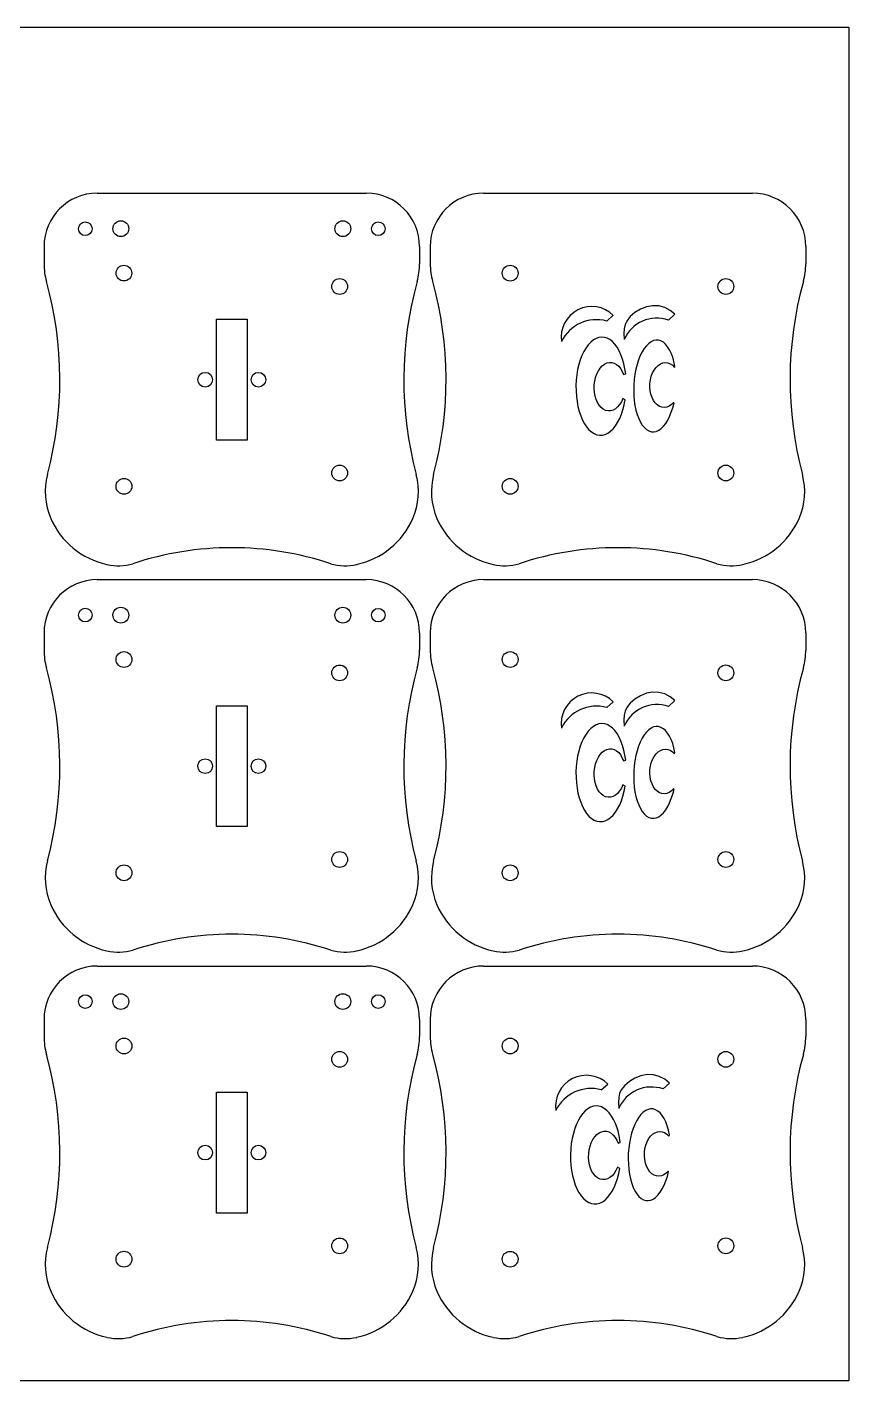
# Model space of a CAD drawing. Header units: inches. Extents: x 81 to 900, y 270 to 1898.
# Drawn here: x 708.4 to 893.5, y 270.2 to 575 of the extents above; entities that cross this region are included whole.
import ezdxf

# ---------------------------------------------------------------- set-up
doc = ezdxf.new("R2010")
doc.units = ezdxf.units.IN
doc.header["$MEASUREMENT"] = 0
doc.linetypes.add('Continuous2', pattern=[0])
doc.layers.add('68351 TABLE', color=1, linetype='Continuous')

msp = doc.modelspace()

# ---------------------------------------------------------------- linework, layer by layer
at = {"layer": '68351 TABLE', "color": 2, "linetype": 'Continuous2', "lineweight": -3, "true_color": 0xffff00}
for p, q in [((80.72, 574.99), (893.52, 574.99)), ((893.52, 574.99), (893.52, 270.19)), ((893.52, 270.19), (80.72, 270.19))]:
    msp.add_line(p, q, dxfattribs=at)
at = {"layer": '68351 TABLE', "color": 1, "linetype": 'Continuous2', "lineweight": -3, "true_color": 0xff0000}
for p, q in [((724.2, 537.59), (784.8, 537.59)), ((811.2, 537.59), (871.8, 537.59)), ((712.2, 525.59), (712.2, 521.71)), ((796.8, 525.59), (796.8, 521.71)), ((799.2, 525.59), (799.2, 521.71)), ((883.8, 525.59), (883.8, 521.71)), ((724.2, 450.59), (784.8, 450.59)), ((811.2, 450.59), (871.8, 450.59)), ((712.2, 438.59), (712.2, 434.71)), ((796.8, 438.59), (796.8, 434.71)), ((799.2, 438.59), (799.2, 434.71)), ((883.8, 438.59), (883.8, 434.71)), ((724.2, 363.59), (784.8, 363.59)), ((811.2, 363.59), (871.8, 363.59)), ((712.2, 351.59), (712.2, 347.71)), ((796.8, 351.59), (796.8, 347.71)), ((799.2, 351.59), (799.2, 347.71)), ((883.8, 351.59), (883.8, 347.71))]:
    msp.add_line(p, q, dxfattribs=at)
at = {"layer": '68351 TABLE', "color": 5, "linetype": 'Continuous2', "lineweight": -3, "true_color": 0x0000ff}
for p, q in [((849.3, 512.26), (847.89, 511.99)), ((850.7, 512.2), (849.3, 512.26)), ((852.02, 511.84), (850.7, 512.2)), ((751.05, 509.19), (757.95, 509.19)), ((751.05, 481.99), (751.05, 509.19)), ((757.95, 509.19), (757.95, 481.99)), ((838.96, 508.81), (840.44, 510.09)), ((844.25, 509.79), (843.48, 508.8)), ((845.29, 510.69), (844.25, 509.79)), ((846.53, 511.45), (845.29, 510.69)), ((847.89, 511.99), (846.53, 511.45)), ((853.25, 511.2), (852.02, 511.84)), ((852.89, 509), (854.32, 510.34)), ((854.32, 510.34), (853.25, 511.2)), ((842.88, 507.08), (842.82, 505.98)), ((842.82, 505.98), (842.89, 504.63)), ((843.1, 508), (842.88, 507.08)), ((843.48, 508.8), (843.1, 508)), ((834.81, 503.48), (834.29, 502.77)), ((835.36, 504.07), (834.81, 503.48)), ((835.95, 504.55), (835.36, 504.07)), ((836.56, 504.89), (835.95, 504.55)), ((837.18, 505.1), (836.56, 504.89)), ((837.81, 505.18), (837.18, 505.1)), ((838.43, 505.13), (837.81, 505.18)), ((839.05, 504.94), (838.43, 505.13)), ((839.65, 504.62), (839.05, 504.94)), ((840.23, 504.17), (839.65, 504.62)), ((840.78, 503.59), (840.23, 504.17)), ((841.28, 502.91), (840.78, 503.59)), ((847.91, 503.26), (847.41, 502.63)), ((848.43, 503.78), (847.91, 503.26)), ((848.97, 504.16), (848.43, 503.78)), ((849.53, 504.41), (848.97, 504.16)), ((850.09, 504.53), (849.53, 504.41)), ((850.64, 504.5), (850.09, 504.53)), ((851.18, 504.33), (850.64, 504.5)), ((851.71, 504.03), (851.18, 504.33)), ((852.21, 503.6), (851.71, 504.03)), ((852.68, 503.03), (852.21, 503.6)), ((853.11, 502.35), (852.68, 503.03)), ((832.99, 500.06), (832.67, 498.99)), ((833.37, 501.05), (832.99, 500.06)), ((833.81, 501.96), (833.37, 501.05)), ((834.29, 502.77), (833.81, 501.96)), ((841.75, 502.11), (841.28, 502.91)), ((842.17, 501.22), (841.75, 502.11)), ((842.53, 500.24), (842.17, 501.22)), ((842.83, 499.19), (842.53, 500.24)), ((846.14, 500.08), (845.81, 499.05)), ((846.52, 501.02), (846.14, 500.08)), ((846.95, 501.88), (846.52, 501.02)), ((847.41, 502.63), (846.95, 501.88)), ((853.49, 501.56), (853.11, 502.35)), ((853.83, 500.67), (853.49, 501.56)), ((854.11, 499.69), (853.83, 500.67)), ((832.41, 497.87), (832.22, 496.7)), ((832.67, 498.99), (832.41, 497.87)), ((836.44, 496.13), (836.72, 496.9)), ((836.72, 496.9), (837.07, 497.6)), ((837.07, 497.6), (837.49, 498.21)), ((837.49, 498.21), (837.96, 498.72)), ((837.96, 498.72), (838.47, 499.11)), ((838.47, 499.11), (839.01, 499.37)), ((839.01, 499.37), (839.56, 499.49)), ((839.56, 499.49), (840.12, 499.48)), ((840.12, 499.48), (840.66, 499.33)), ((840.66, 499.33), (841.18, 499.04)), ((841.18, 499.04), (841.66, 498.63)), ((841.66, 498.63), (842.08, 498.11)), ((842.08, 498.11), (842.45, 497.48)), ((842.45, 497.48), (842.74, 496.76)), ((842.74, 496.76), (843.25, 496.91)), ((843.07, 498.07), (842.83, 499.19)), ((843.25, 496.91), (843.07, 498.07)), ((845.53, 497.96), (845.31, 496.82)), ((845.81, 499.05), (845.53, 497.96)), ((849, 496.37), (849.28, 497.11)), ((849.28, 497.11), (849.64, 497.78)), ((849.64, 497.78), (850.06, 498.35)), ((850.06, 498.35), (850.54, 498.81)), ((850.54, 498.81), (851.05, 499.15)), ((851.05, 499.15), (851.6, 499.36)), ((851.6, 499.36), (852.15, 499.44)), ((852.15, 499.44), (852.7, 499.37)), ((852.7, 499.37), (853.24, 499.17)), ((853.24, 499.17), (853.74, 498.84)), ((853.74, 498.84), (854.19, 498.38)), ((854.33, 498.64), (854.11, 499.69)), ((854.19, 498.38), (854.33, 498.64)), ((832.09, 495.5), (832.03, 494.28)), ((832.03, 494.28), (832.04, 493.06)), ((832.22, 496.7), (832.09, 495.5)), ((836.11, 493.58), (836.13, 494.45)), ((836.13, 494.45), (836.25, 495.3)), ((836.25, 495.3), (836.44, 496.13)), ((845.06, 494.44), (845.03, 493.24)), ((845.16, 495.64), (845.06, 494.44)), ((845.31, 496.82), (845.16, 495.64)), ((848.68, 493.92), (848.69, 494.75)), ((848.75, 493.09), (848.68, 493.92)), ((848.69, 494.75), (848.8, 495.58)), ((848.8, 495.58), (849, 496.37)), ((832.04, 493.06), (832.12, 491.85)), ((832.12, 491.85), (832.27, 490.67)), ((836.17, 492.72), (836.11, 493.58)), ((836.33, 491.9), (836.17, 492.72)), ((836.56, 491.13), (836.33, 491.9)), ((836.87, 490.43), (836.56, 491.13)), ((842.59, 491.36), (842.26, 490.64)), ((843.13, 491.1), (842.59, 491.36)), ((842.91, 489.95), (843.13, 491.1)), ((845.03, 493.24), (845.06, 492.06)), ((845.06, 492.06), (845.16, 490.9)), ((845.16, 490.9), (845.32, 489.78)), ((848.92, 492.31), (848.75, 493.09)), ((849.17, 491.58), (848.92, 492.31)), ((849.49, 490.93), (849.17, 491.58)), ((849.89, 490.37), (849.49, 490.93)), ((832.27, 490.67), (832.48, 489.54)), ((832.48, 489.54), (832.76, 488.46)), ((832.76, 488.46), (833.1, 487.45)), ((837.25, 489.83), (836.87, 490.43)), ((837.69, 489.33), (837.25, 489.83)), ((838.18, 488.95), (837.69, 489.33)), ((838.71, 488.7), (838.18, 488.95)), ((839.26, 488.58), (838.71, 488.7)), ((839.81, 488.6), (839.26, 488.58)), ((840.37, 488.76), (839.81, 488.6)), ((840.9, 489.05), (840.37, 488.76)), ((841.4, 489.47), (840.9, 489.05)), ((841.86, 490), (841.4, 489.47)), ((842.26, 490.64), (841.86, 490)), ((841.88, 486.85), (842.28, 487.81)), ((842.28, 487.81), (842.62, 488.84)), ((842.62, 488.84), (842.91, 489.95)), ((845.32, 489.78), (845.55, 488.73)), ((845.55, 488.73), (845.83, 487.75)), ((845.83, 487.75), (846.16, 486.85)), ((850.35, 489.93), (849.89, 490.37)), ((850.85, 489.6), (850.35, 489.93)), ((851.39, 489.41), (850.85, 489.6)), ((851.94, 489.36), (851.39, 489.41)), ((852.5, 489.45), (851.94, 489.36)), ((853.04, 489.67), (852.5, 489.45)), ((853.55, 490.02), (853.04, 489.67)), ((853.13, 487.34), (853.51, 488.28)), ((853.51, 488.28), (853.84, 489.3)), ((854.02, 490.49), (853.55, 490.02)), ((853.84, 489.3), (854.12, 490.39)), ((854.12, 490.39), (854.02, 490.49)), ((833.1, 487.45), (833.49, 486.52)), ((833.49, 486.52), (833.94, 485.68)), ((833.94, 485.68), (834.43, 484.95)), ((834.43, 484.95), (834.96, 484.33)), ((840.39, 484.54), (840.93, 485.2)), ((840.93, 485.2), (841.42, 485.97)), ((841.42, 485.97), (841.88, 486.85)), ((846.16, 486.85), (846.54, 486.06)), ((846.54, 486.06), (846.97, 485.37)), ((846.97, 485.37), (847.44, 484.81)), ((847.44, 484.81), (847.94, 484.37)), ((851.21, 484.6), (851.74, 485.11)), ((851.74, 485.11), (852.24, 485.74)), ((852.24, 485.74), (852.7, 486.49)), ((852.7, 486.49), (853.13, 487.34)), ((757.95, 481.99), (751.05, 481.99)), ((834.96, 484.33), (835.53, 483.83)), ((835.53, 483.83), (836.12, 483.45)), ((836.12, 483.45), (836.73, 483.21)), ((836.73, 483.21), (837.36, 483.1)), ((837.36, 483.1), (837.99, 483.12)), ((837.99, 483.12), (838.61, 483.28)), ((838.61, 483.28), (839.22, 483.58)), ((839.22, 483.58), (839.82, 484)), ((839.82, 484), (840.39, 484.54)), ((847.94, 484.37), (848.46, 484.06)), ((848.46, 484.06), (849.01, 483.89)), ((849.01, 483.89), (849.56, 483.86)), ((849.56, 483.86), (850.12, 483.97)), ((850.12, 483.97), (850.67, 484.21)), ((850.67, 484.21), (851.21, 484.6)), ((845.29, 423.69), (844.25, 422.79)), ((846.53, 424.45), (845.29, 423.69)), ((847.89, 424.99), (846.53, 424.45)), ((849.3, 425.26), (847.89, 424.99)), ((850.7, 425.2), (849.3, 425.26)), ((852.02, 424.84), (850.7, 425.2)), ((853.25, 424.2), (852.02, 424.84)), ((854.32, 423.34), (853.25, 424.2)), ((751.05, 422.19), (757.95, 422.19)), ((751.05, 394.99), (751.05, 422.19)), ((757.95, 422.19), (757.95, 394.99)), ((838.96, 421.81), (840.44, 423.09)), ((843.1, 421), (842.88, 420.08)), ((843.48, 421.8), (843.1, 421)), ((844.25, 422.79), (843.48, 421.8)), ((852.89, 422), (854.32, 423.34)), ((836.56, 417.89), (835.95, 417.55)), ((837.18, 418.1), (836.56, 417.89)), ((837.81, 418.18), (837.18, 418.1)), ((838.43, 418.13), (837.81, 418.18)), ((839.05, 417.94), (838.43, 418.13)), ((839.65, 417.62), (839.05, 417.94)), ((840.23, 417.17), (839.65, 417.62)), ((842.88, 420.08), (842.82, 418.98)), ((842.82, 418.98), (842.89, 417.63)), ((833.81, 414.96), (833.37, 414.05)), ((834.29, 415.77), (833.81, 414.96)), ((834.81, 416.48), (834.29, 415.77)), ((835.36, 417.07), (834.81, 416.48)), ((835.95, 417.55), (835.36, 417.07)), ((840.78, 416.59), (840.23, 417.17)), ((841.28, 415.91), (840.78, 416.59)), ((841.75, 415.11), (841.28, 415.91)), ((842.17, 414.22), (841.75, 415.11)), ((846.95, 414.88), (846.52, 414.02)), ((847.41, 415.63), (846.95, 414.88)), ((847.91, 416.26), (847.41, 415.63)), ((848.43, 416.78), (847.91, 416.26)), ((848.97, 417.16), (848.43, 416.78)), ((849.53, 417.41), (848.97, 417.16)), ((850.09, 417.53), (849.53, 417.41)), ((850.64, 417.5), (850.09, 417.53)), ((851.18, 417.33), (850.64, 417.5)), ((851.71, 417.03), (851.18, 417.33)), ((852.21, 416.6), (851.71, 417.03)), ((852.68, 416.03), (852.21, 416.6)), ((853.11, 415.35), (852.68, 416.03)), ((853.49, 414.56), (853.11, 415.35)), ((853.83, 413.67), (853.49, 414.56)), ((832.67, 411.99), (832.41, 410.87)), ((832.99, 413.06), (832.67, 411.99)), ((833.37, 414.05), (832.99, 413.06)), ((837.49, 411.21), (837.96, 411.72)), ((837.96, 411.72), (838.47, 412.11)), ((838.47, 412.11), (839.01, 412.37)), ((839.01, 412.37), (839.56, 412.49)), ((839.56, 412.49), (840.12, 412.48)), ((840.12, 412.48), (840.66, 412.33)), ((840.66, 412.33), (841.18, 412.04)), ((841.18, 412.04), (841.66, 411.63)), ((841.66, 411.63), (842.08, 411.11)), ((842.53, 413.24), (842.17, 414.22)), ((842.83, 412.19), (842.53, 413.24)), ((843.07, 411.07), (842.83, 412.19)), ((845.81, 412.05), (845.53, 410.96)), ((846.14, 413.08), (845.81, 412.05)), ((846.52, 414.02), (846.14, 413.08)), ((850.06, 411.35), (850.54, 411.81)), ((850.54, 411.81), (851.05, 412.15)), ((851.05, 412.15), (851.6, 412.36)), ((851.6, 412.36), (852.15, 412.44)), ((852.15, 412.44), (852.7, 412.37)), ((852.7, 412.37), (853.24, 412.17)), ((853.24, 412.17), (853.74, 411.84)), ((853.74, 411.84), (854.19, 411.38)), ((854.11, 412.69), (853.83, 413.67)), ((854.33, 411.64), (854.11, 412.69)), ((854.19, 411.38), (854.33, 411.64)), ((832.09, 408.5), (832.03, 407.28)), ((832.22, 409.7), (832.09, 408.5)), ((832.41, 410.87), (832.22, 409.7)), ((836.25, 408.3), (836.44, 409.13)), ((836.44, 409.13), (836.72, 409.9)), ((836.72, 409.9), (837.07, 410.6)), ((837.07, 410.6), (837.49, 411.21)), ((842.08, 411.11), (842.45, 410.48)), ((842.45, 410.48), (842.74, 409.76)), ((842.74, 409.76), (843.25, 409.91)), ((843.25, 409.91), (843.07, 411.07)), ((845.16, 408.64), (845.06, 407.44)), ((845.31, 409.82), (845.16, 408.64)), ((845.53, 410.96), (845.31, 409.82)), ((848.69, 407.75), (848.8, 408.58)), ((848.8, 408.58), (849, 409.37)), ((849, 409.37), (849.28, 410.11)), ((849.28, 410.11), (849.64, 410.78)), ((849.64, 410.78), (850.06, 411.35)), ((832.03, 407.28), (832.04, 406.06)), ((832.04, 406.06), (832.12, 404.85)), ((836.11, 406.58), (836.13, 407.45)), ((836.17, 405.72), (836.11, 406.58)), ((836.13, 407.45), (836.25, 408.3)), ((836.33, 404.9), (836.17, 405.72)), ((845.06, 407.44), (845.03, 406.24)), ((845.03, 406.24), (845.06, 405.06)), ((848.68, 406.92), (848.69, 407.75)), ((848.75, 406.09), (848.68, 406.92)), ((848.92, 405.31), (848.75, 406.09)), ((832.12, 404.85), (832.27, 403.67)), ((832.27, 403.67), (832.48, 402.54)), ((832.48, 402.54), (832.76, 401.46)), ((836.56, 404.13), (836.33, 404.9)), ((836.87, 403.43), (836.56, 404.13)), ((837.25, 402.83), (836.87, 403.43)), ((837.69, 402.33), (837.25, 402.83)), ((841.4, 402.47), (840.9, 402.05)), ((841.86, 403), (841.4, 402.47)), ((842.26, 403.64), (841.86, 403)), ((842.59, 404.36), (842.26, 403.64)), ((843.13, 404.1), (842.59, 404.36)), ((842.62, 401.84), (842.91, 402.95)), ((842.91, 402.95), (843.13, 404.1)), ((845.06, 405.06), (845.16, 403.9)), ((845.16, 403.9), (845.32, 402.78)), ((845.32, 402.78), (845.55, 401.73)), ((849.17, 404.58), (848.92, 405.31)), ((849.49, 403.93), (849.17, 404.58)), ((849.89, 403.37), (849.49, 403.93)), ((850.35, 402.93), (849.89, 403.37)), ((850.85, 402.6), (850.35, 402.93)), ((851.39, 402.41), (850.85, 402.6)), ((851.94, 402.36), (851.39, 402.41)), ((852.5, 402.45), (851.94, 402.36)), ((853.04, 402.67), (852.5, 402.45)), ((853.55, 403.02), (853.04, 402.67)), ((854.02, 403.49), (853.55, 403.02)), ((853.84, 402.3), (854.12, 403.39)), ((854.12, 403.39), (854.02, 403.49)), ((832.76, 401.46), (833.1, 400.45)), ((833.1, 400.45), (833.49, 399.52)), ((833.49, 399.52), (833.94, 398.68)), ((838.18, 401.95), (837.69, 402.33)), ((838.71, 401.7), (838.18, 401.95)), ((839.26, 401.58), (838.71, 401.7)), ((839.81, 401.6), (839.26, 401.58)), ((840.37, 401.76), (839.81, 401.6)), ((840.9, 402.05), (840.37, 401.76)), ((841.42, 398.97), (841.88, 399.85)), ((841.88, 399.85), (842.28, 400.81)), ((842.28, 400.81), (842.62, 401.84)), ((845.55, 401.73), (845.83, 400.75)), ((845.83, 400.75), (846.16, 399.85)), ((846.16, 399.85), (846.54, 399.06)), ((852.24, 398.74), (852.7, 399.49)), ((852.7, 399.49), (853.13, 400.34)), ((853.13, 400.34), (853.51, 401.28)), ((853.51, 401.28), (853.84, 402.3)), ((833.94, 398.68), (834.43, 397.95)), ((834.43, 397.95), (834.96, 397.33)), ((834.96, 397.33), (835.53, 396.83)), ((835.53, 396.83), (836.12, 396.45)), ((836.12, 396.45), (836.73, 396.21)), ((837.99, 396.12), (838.61, 396.28)), ((838.61, 396.28), (839.22, 396.58)), ((839.22, 396.58), (839.82, 397)), ((839.82, 397), (840.39, 397.54)), ((840.39, 397.54), (840.93, 398.2)), ((840.93, 398.2), (841.42, 398.97)), ((846.54, 399.06), (846.97, 398.37)), ((846.97, 398.37), (847.44, 397.81)), ((847.44, 397.81), (847.94, 397.37)), ((847.94, 397.37), (848.46, 397.06)), ((848.46, 397.06), (849.01, 396.89)), ((849.01, 396.89), (849.56, 396.86)), ((849.56, 396.86), (850.12, 396.97)), ((850.12, 396.97), (850.67, 397.21)), ((850.67, 397.21), (851.21, 397.6)), ((851.21, 397.6), (851.74, 398.11)), ((851.74, 398.11), (852.24, 398.74)), ((757.95, 394.99), (751.05, 394.99)), ((836.73, 396.21), (837.36, 396.1)), ((837.36, 396.1), (837.99, 396.12)), ((845.29, 338.37), (844.05, 337.61)), ((846.65, 338.91), (845.29, 338.37)), ((848.06, 339.18), (846.65, 338.91)), ((849.46, 339.12), (848.06, 339.18)), ((850.79, 338.75), (849.46, 339.12)), ((852.01, 338.12), (850.79, 338.75)), ((837.73, 335.72), (839.2, 337.01)), ((842.24, 335.72), (841.86, 334.92)), ((843.01, 336.71), (842.24, 335.72)), ((844.05, 337.61), (843.01, 336.71)), ((851.65, 335.92), (853.09, 337.25)), ((853.09, 337.25), (852.01, 338.12)), ((751.05, 335.19), (757.95, 335.19)), ((751.05, 307.99), (751.05, 335.19)), ((757.95, 335.19), (757.95, 307.99)), ((841.65, 334), (841.58, 332.9)), ((841.58, 332.9), (841.65, 331.54)), ((841.86, 334.92), (841.65, 334)), ((833.05, 329.69), (832.57, 328.88)), ((833.57, 330.4), (833.05, 329.69)), ((834.13, 330.99), (833.57, 330.4)), ((834.71, 331.46), (834.13, 330.99)), ((835.32, 331.81), (834.71, 331.46)), ((835.94, 332.02), (835.32, 331.81)), ((836.57, 332.1), (835.94, 332.02)), ((837.19, 332.05), (836.57, 332.1)), ((837.81, 331.86), (837.19, 332.05)), ((838.41, 331.53), (837.81, 331.86)), ((838.99, 331.09), (838.41, 331.53)), ((839.54, 330.51), (838.99, 331.09)), ((840.05, 329.83), (839.54, 330.51)), ((840.51, 329.03), (840.05, 329.83)), ((846.18, 329.55), (845.71, 328.8)), ((846.67, 330.18), (846.18, 329.55)), ((847.2, 330.7), (846.67, 330.18)), ((847.74, 331.08), (847.2, 330.7)), ((848.29, 331.33), (847.74, 331.08)), ((848.85, 331.45), (848.29, 331.33)), ((849.4, 331.42), (848.85, 331.45)), ((849.95, 331.25), (849.4, 331.42)), ((850.47, 330.95), (849.95, 331.25)), ((850.97, 330.51), (850.47, 330.95)), ((851.44, 329.95), (850.97, 330.51)), ((851.87, 329.27), (851.44, 329.95)), ((852.25, 328.48), (851.87, 329.27)), ((831.76, 326.98), (831.44, 325.91)), ((832.14, 327.97), (831.76, 326.98)), ((832.57, 328.88), (832.14, 327.97)), ((837.23, 326.02), (837.77, 326.28)), ((837.77, 326.28), (838.32, 326.41)), ((838.32, 326.41), (838.88, 326.39)), ((838.88, 326.39), (839.42, 326.24)), ((839.42, 326.24), (839.94, 325.96)), ((840.93, 328.14), (840.51, 329.03)), ((841.29, 327.16), (840.93, 328.14)), ((841.59, 326.11), (841.29, 327.16)), ((844.9, 326.99), (844.57, 325.97)), ((845.28, 327.94), (844.9, 326.99)), ((845.71, 328.8), (845.28, 327.94)), ((849.82, 326.07), (850.36, 326.28)), ((850.36, 326.28), (850.92, 326.35)), ((850.92, 326.35), (851.47, 326.29)), ((851.47, 326.29), (852, 326.09)), ((852.59, 327.59), (852.25, 328.48)), ((852.87, 326.61), (852.59, 327.59)), ((853.1, 325.56), (852.87, 326.61)), ((830.98, 323.62), (830.85, 322.41)), ((831.18, 324.79), (830.98, 323.62)), ((831.44, 325.91), (831.18, 324.79)), ((835.21, 323.05), (835.48, 323.82)), ((835.48, 323.82), (835.83, 324.52)), ((835.83, 324.52), (836.25, 325.13)), ((836.25, 325.13), (836.72, 325.64)), ((836.72, 325.64), (837.23, 326.02)), ((839.94, 325.96), (840.42, 325.55)), ((840.42, 325.55), (840.85, 325.02)), ((840.85, 325.02), (841.21, 324.39)), ((841.21, 324.39), (841.5, 323.68)), ((841.5, 323.68), (842.01, 323.83)), ((841.83, 324.99), (841.59, 326.11)), ((842.01, 323.83), (841.83, 324.99)), ((844.08, 323.74), (843.92, 322.56)), ((844.3, 324.88), (844.08, 323.74)), ((844.57, 325.97), (844.3, 324.88)), ((847.57, 322.5), (847.76, 323.29)), ((847.76, 323.29), (848.04, 324.03)), ((848.04, 324.03), (848.4, 324.7)), ((848.4, 324.7), (848.82, 325.27)), ((848.82, 325.27), (849.3, 325.73)), ((849.3, 325.73), (849.82, 326.07)), ((852, 326.09), (852.5, 325.75)), ((852.5, 325.75), (852.95, 325.3)), ((852.95, 325.3), (853.1, 325.56)), ((830.85, 322.41), (830.79, 321.2)), ((830.79, 321.2), (830.8, 319.98)), ((834.87, 320.5), (834.9, 321.37)), ((834.94, 319.64), (834.87, 320.5)), ((834.9, 321.37), (835.01, 322.22)), ((835.01, 322.22), (835.21, 323.05)), ((843.82, 321.36), (843.79, 320.16)), ((843.79, 320.16), (843.83, 318.97)), ((843.92, 322.56), (843.82, 321.36)), ((847.44, 320.84), (847.46, 321.67)), ((847.51, 320.01), (847.44, 320.84)), ((847.46, 321.67), (847.57, 322.5)), ((830.8, 319.98), (830.88, 318.77)), ((830.88, 318.77), (831.03, 317.59)), ((831.03, 317.59), (831.24, 316.45)), ((835.09, 318.82), (834.94, 319.64)), ((835.32, 318.05), (835.09, 318.82)), ((835.63, 317.35), (835.32, 318.05)), ((836.02, 316.75), (835.63, 317.35)), ((841.02, 317.56), (840.62, 316.92)), ((841.35, 318.28), (841.02, 317.56)), ((841.89, 318.02), (841.35, 318.28)), ((841.67, 316.86), (841.89, 318.02)), ((843.83, 318.97), (843.93, 317.81)), ((843.93, 317.81), (844.09, 316.7)), ((847.68, 319.23), (847.51, 320.01)), ((847.93, 318.5), (847.68, 319.23)), ((848.26, 317.84), (847.93, 318.5)), ((848.66, 317.29), (848.26, 317.84)), ((849.11, 316.84), (848.66, 317.29)), ((852.79, 317.41), (852.31, 316.94)), ((852.61, 316.22), (852.89, 317.31)), ((852.89, 317.31), (852.79, 317.41)), ((831.24, 316.45), (831.52, 315.37)), ((831.52, 315.37), (831.86, 314.36)), ((831.86, 314.36), (832.26, 313.43)), ((836.46, 316.25), (836.02, 316.75)), ((836.95, 315.87), (836.46, 316.25)), ((837.47, 315.62), (836.95, 315.87)), ((838.02, 315.5), (837.47, 315.62)), ((838.58, 315.52), (838.02, 315.5)), ((839.13, 315.68), (838.58, 315.52)), ((839.66, 315.97), (839.13, 315.68)), ((840.16, 316.39), (839.66, 315.97)), ((840.62, 316.92), (840.16, 316.39)), ((840.64, 313.76), (841.04, 314.72)), ((841.04, 314.72), (841.38, 315.76)), ((841.38, 315.76), (841.67, 316.86)), ((844.09, 316.7), (844.31, 315.65)), ((844.31, 315.65), (844.59, 314.66)), ((844.59, 314.66), (844.92, 313.77)), ((849.62, 316.52), (849.11, 316.84)), ((850.15, 316.33), (849.62, 316.52)), ((850.7, 316.28), (850.15, 316.33)), ((851.26, 316.36), (850.7, 316.28)), ((851.8, 316.59), (851.26, 316.36)), ((851.46, 313.4), (851.89, 314.26)), ((852.31, 316.94), (851.8, 316.59)), ((851.89, 314.26), (852.27, 315.2)), ((852.27, 315.2), (852.61, 316.22)), ((832.26, 313.43), (832.7, 312.6)), ((832.7, 312.6), (833.19, 311.87)), ((833.19, 311.87), (833.73, 311.25)), ((833.73, 311.25), (834.29, 310.75)), ((837.99, 310.49), (838.58, 310.91)), ((838.58, 310.91), (839.15, 311.46)), ((839.15, 311.46), (839.69, 312.12)), ((839.69, 312.12), (840.19, 312.89)), ((840.19, 312.89), (840.64, 313.76)), ((844.92, 313.77), (845.31, 312.98)), ((845.31, 312.98), (845.74, 312.29)), ((845.74, 312.29), (846.2, 311.73)), ((846.2, 311.73), (846.7, 311.29)), ((846.7, 311.29), (847.23, 310.98)), ((847.23, 310.98), (847.77, 310.81)), ((848.88, 310.89), (849.43, 311.13)), ((849.43, 311.13), (849.98, 311.51)), ((849.98, 311.51), (850.5, 312.02)), ((850.5, 312.02), (851, 312.66)), ((851, 312.66), (851.46, 313.4)), ((757.95, 307.99), (751.05, 307.99)), ((834.29, 310.75), (834.89, 310.37)), ((834.89, 310.37), (835.5, 310.13)), ((835.5, 310.13), (836.12, 310.02)), ((836.12, 310.02), (836.75, 310.04)), ((836.75, 310.04), (837.37, 310.2)), ((837.37, 310.2), (837.99, 310.49)), ((847.77, 310.81), (848.32, 310.78)), ((848.32, 310.78), (848.88, 310.89))]:
    msp.add_line(p, q, dxfattribs=at)
for centre, radius in [((721.5, 529.59), 1.54), ((729.5, 529.59), 1.78), ((779.5, 529.59), 1.78), ((787.5, 529.59), 1.54), ((730.2, 519.59), 1.77), ((817.2, 519.59), 1.78), ((778.8, 516.59), 1.78), ((865.8, 516.59), 1.78), ((748.5, 495.59), 1.65), ((760.5, 495.59), 1.65), ((778.8, 474.59), 1.77), ((865.8, 474.59), 1.78), ((730.2, 471.59), 1.78), ((817.2, 471.59), 1.77), ((721.5, 442.59), 1.54), ((729.5, 442.59), 1.77), ((779.5, 442.59), 1.78), ((787.5, 442.59), 1.53), ((730.2, 432.59), 1.78), ((817.2, 432.59), 1.78), ((778.8, 429.59), 1.77), ((865.8, 429.59), 1.78), ((748.5, 408.59), 1.65), ((760.5, 408.59), 1.65), ((778.8, 387.59), 1.78), ((865.8, 387.59), 1.78), ((730.2, 384.59), 1.78), ((817.2, 384.59), 1.78), ((721.5, 355.59), 1.53), ((729.5, 355.59), 1.77), ((779.5, 355.59), 1.78), ((787.5, 355.59), 1.53), ((730.2, 345.59), 1.78), ((817.2, 345.59), 1.77), ((778.8, 342.59), 1.78), ((865.8, 342.59), 1.78), ((748.5, 321.59), 1.65), ((760.5, 321.59), 1.65), ((778.8, 300.59), 1.77), ((865.8, 300.59), 1.78), ((730.2, 297.59), 1.78), ((817.2, 297.59), 1.77)]:
    msp.add_circle(centre, radius, dxfattribs=at)
at = {"layer": '68351 TABLE', "color": 1, "linetype": 'Continuous2', "lineweight": -3, "true_color": 0xff0000}
for centre, radius, start, end in [((724.2, 525.59), 12, 90, 180), ((784.8, 525.59), 12, 360, 90), ((811.2, 525.59), 12, 90, 180), ((871.8, 525.59), 12, 0, 90), ((727.2, 521.71), 15, 180, 195.4882), ((781.8, 521.71), 15, 344.5118, 0), ((814.2, 521.71), 15, 180, 195.4882), ((868.8, 521.71), 15, 344.5118, 0), ((632.92, 495.59), 82.84, 345.0728, 15.4882), ((876.09, 495.59), 82.84, 164.5118, 194.9272), ((719.92, 495.59), 82.84, 345.0728, 15.4882), ((963.09, 495.59), 82.84, 164.5118, 194.9272), ((727.46, 470.38), 15, 165.0728, 203.6185), ((781.55, 470.38), 15, 336.3815, 14.9272), ((814.46, 470.38), 15, 165.0728, 203.6185), ((868.55, 470.38), 15, 336.3815, 14.9272), ((730.2, 471.59), 18, 203.6185, 257.7337), ((778.8, 471.59), 18, 282.2663, 336.3815), ((817.2, 471.59), 18, 203.6185, 257.7337), ((865.8, 471.59), 18, 282.2663, 336.3815), ((754.5, 386.83), 70.94, 71.6929, 108.3071), ((841.5, 386.83), 70.94, 71.6929, 108.3071), ((728.93, 465.72), 12, 257.7337, 285.9162), ((780.08, 465.72), 12, 254.0838, 282.2663), ((815.93, 465.72), 12, 257.7337, 285.9162), ((867.08, 465.72), 12, 254.0838, 282.2663), ((724.2, 438.59), 12, 90, 180), ((784.8, 438.59), 12, 360, 90), ((811.2, 438.59), 12, 90, 180), ((871.8, 438.59), 12, 0, 90), ((727.2, 434.71), 15, 180, 195.4882), ((781.8, 434.71), 15, 344.5118, 0), ((814.2, 434.71), 15, 180, 195.4882), ((868.8, 434.71), 15, 344.5118, 0), ((632.92, 408.59), 82.84, 345.0728, 15.4882), ((876.09, 408.59), 82.84, 164.5118, 194.9272), ((719.92, 408.59), 82.84, 345.0728, 15.4882), ((963.09, 408.59), 82.84, 164.5118, 194.9272), ((727.46, 383.38), 15, 165.0728, 203.6185), ((781.55, 383.38), 15, 336.3815, 14.9272), ((814.46, 383.38), 15, 165.0728, 203.6185), ((868.55, 383.38), 15, 336.3815, 14.9272), ((730.2, 384.59), 18, 203.6185, 257.7337), ((778.8, 384.59), 18, 282.2663, 336.3815), ((817.2, 384.59), 18, 203.6185, 257.7337), ((865.8, 384.59), 18, 282.2663, 336.3815), ((754.5, 299.83), 70.94, 71.6929, 108.3071), ((841.5, 299.83), 70.94, 71.6929, 108.3071), ((728.93, 378.72), 12, 257.7337, 285.9162), ((780.08, 378.72), 12, 254.0838, 282.2663), ((815.93, 378.72), 12, 257.7337, 285.9162), ((867.08, 378.72), 12, 254.0838, 282.2663), ((724.2, 351.59), 12, 90, 180), ((784.8, 351.59), 12, 360, 90), ((811.2, 351.59), 12, 90, 180), ((871.8, 351.59), 12, 360, 90), ((727.2, 347.71), 15, 180, 195.4882), ((781.8, 347.71), 15, 344.5118, 0), ((814.2, 347.71), 15, 180, 195.4882), ((868.8, 347.71), 15, 344.5118, 360), ((632.92, 321.59), 82.84, 345.0728, 15.4882), ((876.09, 321.59), 82.84, 164.5118, 194.9272), ((719.92, 321.59), 82.84, 345.0728, 15.4882), ((963.09, 321.59), 82.84, 164.5118, 194.9272), ((727.46, 296.38), 15, 165.0728, 203.6185), ((781.55, 296.38), 15, 336.3815, 14.9272), ((814.46, 296.38), 15, 165.0728, 203.6185), ((868.55, 296.38), 15, 336.3815, 14.9272), ((730.2, 297.59), 18, 203.6185, 257.7337), ((778.8, 297.59), 18, 282.2663, 336.3815), ((817.2, 297.59), 18, 203.6185, 257.7337), ((865.8, 297.59), 18, 282.2663, 336.3815), ((754.5, 212.83), 70.94, 71.6929, 108.3071), ((841.5, 212.83), 70.94, 71.6929, 108.3071), ((728.93, 291.72), 12, 257.7337, 285.9162), ((780.08, 291.72), 12, 254.0838, 282.2663), ((815.93, 291.72), 12, 257.7337, 285.9162), ((867.08, 291.72), 12, 254.0838, 282.2663)]:
    msp.add_arc(centre, radius, start, end, dxfattribs=at)
at = {"layer": '68351 TABLE', "color": 5, "linetype": 'Continuous2', "lineweight": -3, "true_color": 0x0000ff}
for centre, radius, start, end in [((835.59, 505.15), 6.92, 45.531, 188.0642), ((836.65, 500.31), 8.8, 74.7552, 153.9294), ((850.25, 501.41), 8.04, 70.8424, 156.3898), ((835.59, 418.15), 6.92, 45.531, 188.0642), ((836.65, 413.31), 8.8, 74.7552, 153.9294), ((850.25, 414.41), 8.04, 70.8424, 156.3898), ((834.36, 332.07), 6.92, 45.531, 188.0642), ((835.41, 327.23), 8.8, 74.7552, 153.9294), ((849.02, 328.32), 8.04, 70.8424, 156.3898)]:
    msp.add_arc(centre, radius, start, end, dxfattribs=at)

doc.saveas('drawing.dxf')
